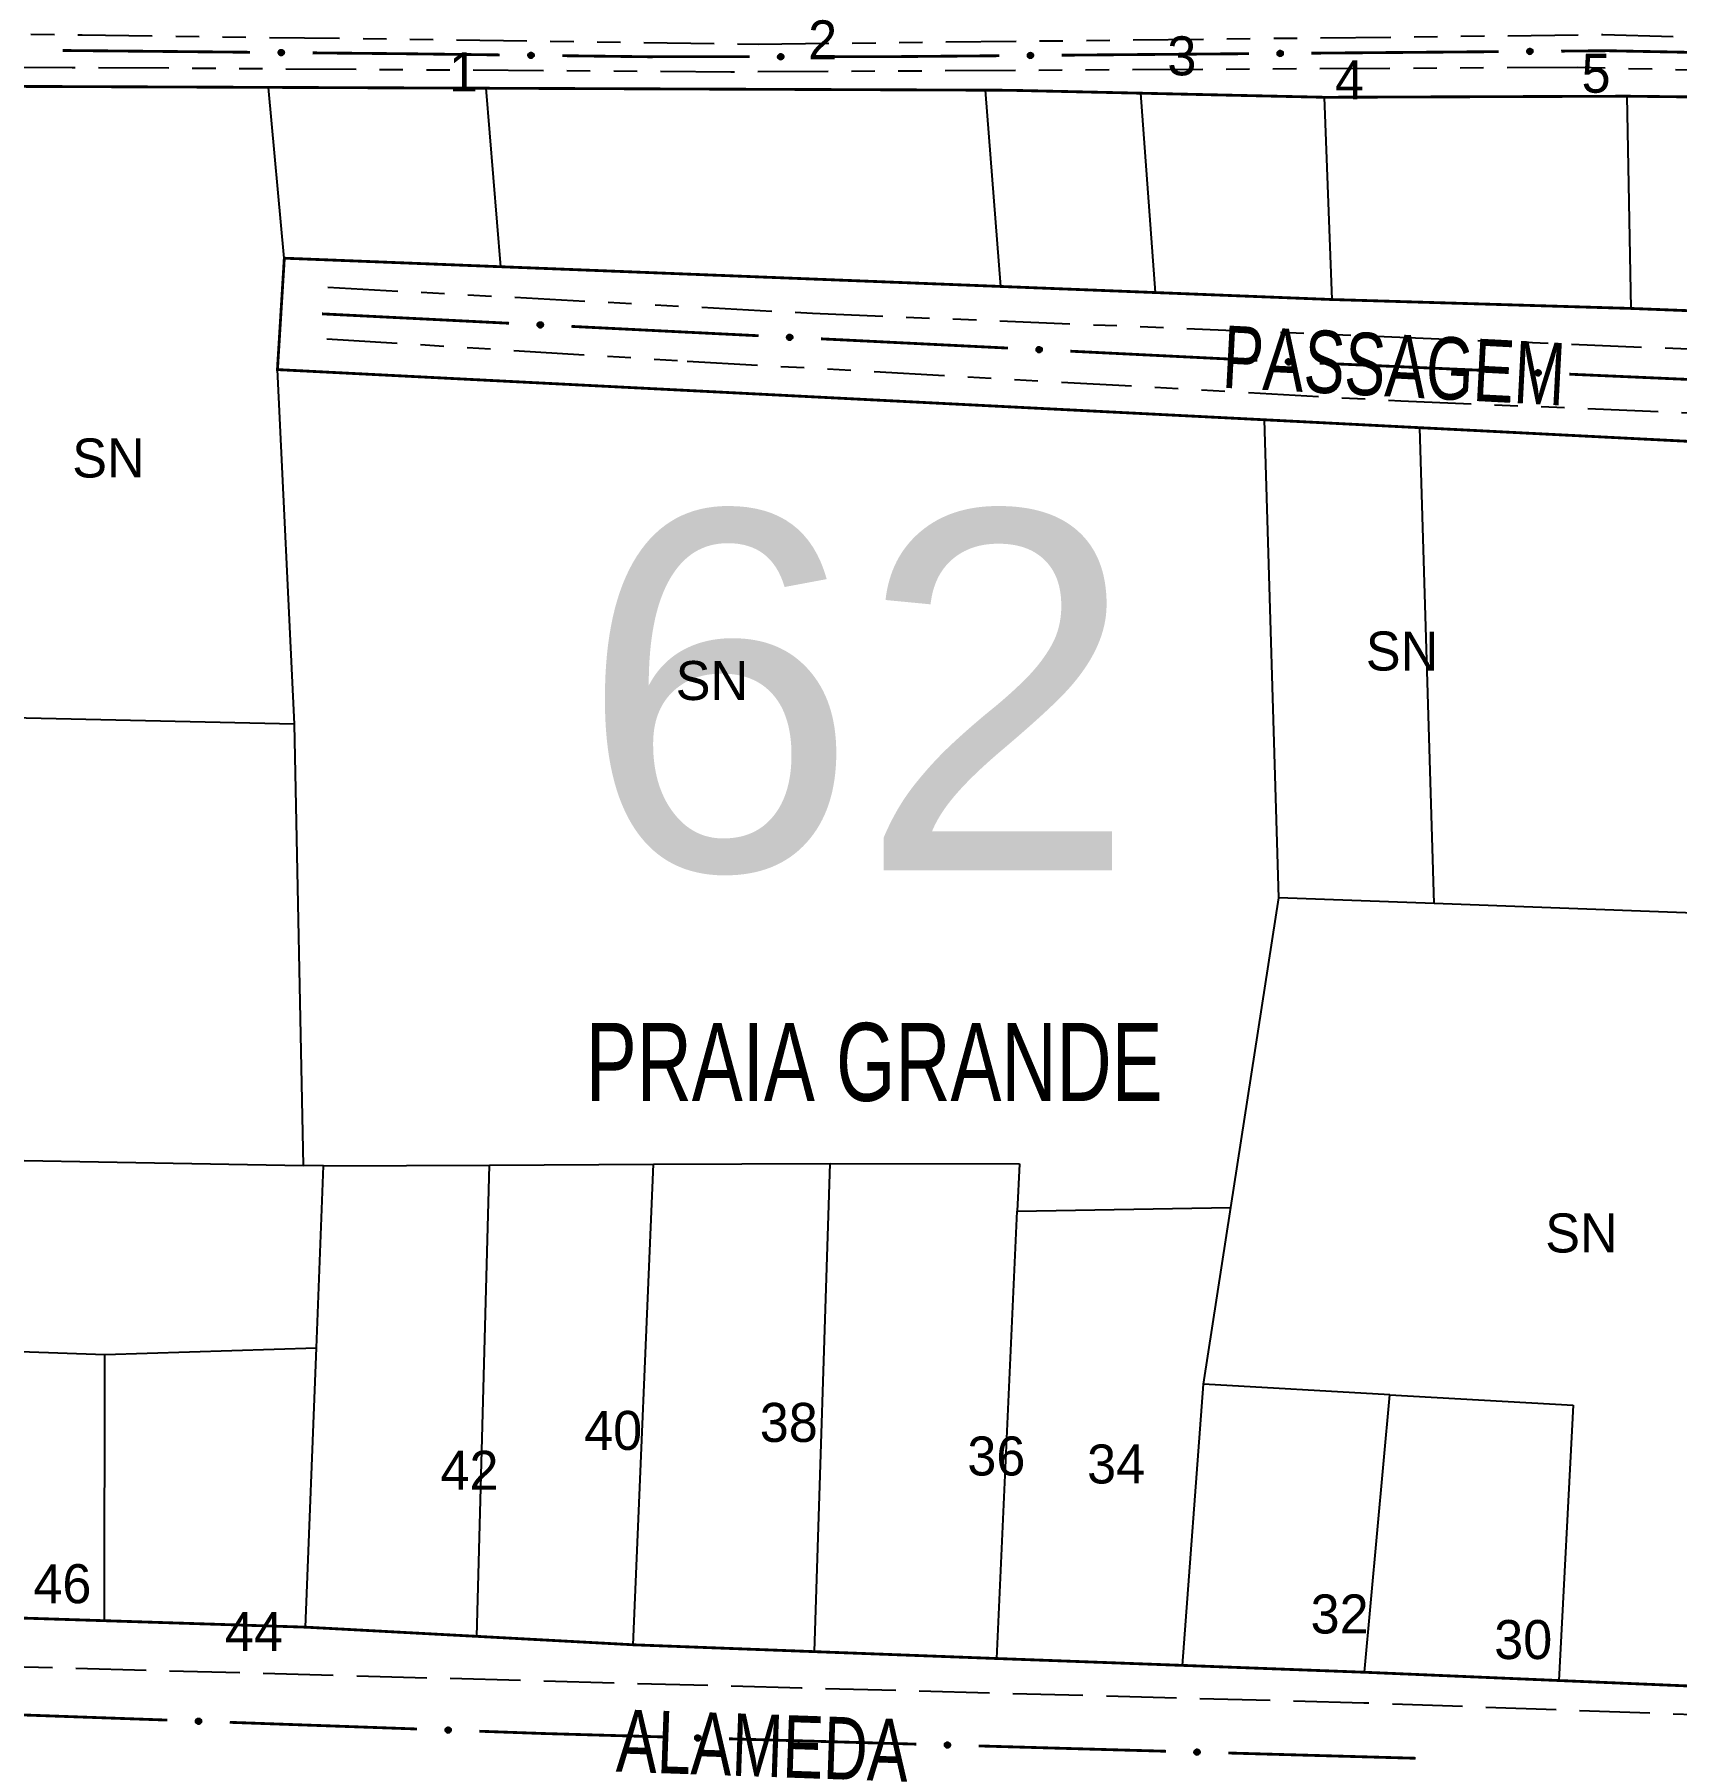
# Model space of a CAD drawing. Extents: x 203196 to 204359, y 4872588 to 4874244.
# Drawn here: x 203929 to 204034.2, y 4873447.3 to 4873557.6 of the extents above; entities that cross this region are included whole.
import ezdxf
from ezdxf.enums import TextEntityAlignment as Align

# ---------------------------------------------------------------- set-up
doc = ezdxf.new("R2010")
doc.units = 0
doc.header["$LTSCALE"] = 1.5
doc.header["$MEASUREMENT"] = 0
doc.linetypes.add('TRACO_11', pattern=[8, 3, -1, 3, -1])
doc.linetypes.add('TRACO_25', pattern=[8, 3, -1, 1, -1, 1, -1])
for name, color, linetype in [('CD_MALHA_LOTES', 7, 'CONTINUOUS'), ('LM-TXT-LSB', 7, 'CONTINUOUS'), ('RU-QUADRA', 210, 'CONTINUOUS'), ('SV-EIXO-RUA-N-PAV', 6, 'CONTINUOUS'), ('SV-EIXO-RUA-PAV', 20, 'CONTINUOUS'), ('SV-RUA-NAO-PAV', 7, 'CONTINUOUS'), ('SV-RUA-PAVIM', 7, 'CONTINUOUS'), ('SV-TXT-RUA-N-PAV', 7, 'CONTINUOUS'), ('Th_NmrPort', 1, 'CONTINUOUS')]:
    doc.layers.add(name, color=color, linetype=linetype)
doc.styles.add('ARIAL', font='ARIAL.SHX')
doc.styles.add('SWIS', font='swissko.ttf')

msp = doc.modelspace()

# ---------------------------------------------------------------- linework, layer by layer
at = {"layer": 'CD_MALHA_LOTES', "linetype": 'Continuous', "flags": 128}
for points in [[(203872.236865, 4873553.530068), (203917.09, 4873554.27), (203943.958986, 4873554.165156)], [(203944.97, 4873543.22), (203943.958986, 4873554.165156)], [(203943.958986, 4873554.165156), (203957.896254, 4873554.110772)], [(203957.896254, 4873554.110772), (203989.888268, 4873553.985938)], [(203958.837491, 4873542.672653), (203957.896254, 4873554.110772)], [(203990.867461, 4873541.408438), (203989.888268, 4873553.985938)], [(203989.888268, 4873553.985938), (203999.835074, 4873553.792313)], [(204000.787418, 4873541.0169), (203999.835074, 4873553.792313)], [(203999.835074, 4873553.792313), (204011.609946, 4873553.53)], [(204011.609946, 4873553.53), (204030.991887, 4873553.599978)], [(204012.112359, 4873540.56993), (204011.609946, 4873553.53)], [(204031.251556, 4873539.999259), (204030.991887, 4873553.599978)], [(204030.991887, 4873553.599978), (204058.977942, 4873553.279484)], [(203944.97, 4873543.22), (203944.528504, 4873536.080569)], [(203958.837491, 4873542.672653), (203944.97, 4873543.22)], [(203990.867461, 4873541.408438), (203958.837491, 4873542.672653)], [(204000.787418, 4873541.0169), (203990.867461, 4873541.408438)], [(204012.112359, 4873540.56993), (204000.787418, 4873541.0169)], [(204031.251556, 4873539.999259), (204012.112359, 4873540.56993)], [(204059.183419, 4873538.905104), (204031.251556, 4873539.999259)], [(203944.528504, 4873536.080569), (204007.760499, 4873532.864967)], [(203945.619699, 4873513.355834), (203944.528504, 4873536.080569)], [(204008.675708, 4873502.230185), (204007.760499, 4873532.864967)], [(204007.760499, 4873532.864967), (204017.715418, 4873532.358797)], [(204017.715418, 4873532.358797), (204083.38, 4873529.02)], [(204018.646682, 4873501.860142), (204017.715418, 4873532.358797)], [(203945.619699, 4873513.355834), (203923.64158, 4873513.850332)], [(203946.191332, 4873485.075851), (203945.619699, 4873513.355834)], [(204005.607438, 4873482.388301), (204008.675708, 4873502.230185)], [(204018.646682, 4873501.860142), (204008.675708, 4873502.230185)], [(204042.219012, 4873500.985326), (204018.646682, 4873501.860142)], [(203853.093769, 4873486.753611), (203946.191332, 4873485.075851)], [(203947.485864, 4873485.057245), (203946.191332, 4873485.075851)], [(203947.025432, 4873473.401272), (203947.485864, 4873485.057245)], [(203947.485864, 4873485.057245), (203958.120634, 4873485.108839)], [(203957.308792, 4873454.910065), (203958.120634, 4873485.108839)], [(203958.120634, 4873485.108839), (203968.62312, 4873485.159791)], [(203967.320885, 4873454.369967), (203968.62312, 4873485.159791)], [(203968.62312, 4873485.159791), (203979.937989, 4873485.214684)], [(203978.93854, 4873453.931216), (203979.937989, 4873485.214684)], [(203979.937989, 4873485.214684), (203992.060506, 4873485.183257)], [(203992.060506, 4873485.183257), (203991.92322, 4873482.154373)], [(203990.622655, 4873453.489902), (203991.92322, 4873482.154373)], [(203991.92322, 4873482.154373), (204005.607438, 4873482.388301)], [(204003.856546, 4873471.065632), (204005.607438, 4873482.388301)], [(203922.596983, 4873473.359581), (203933.461644, 4873472.971648)], [(203933.451136, 4873455.91322), (203933.461644, 4873472.971648)], [(203933.461644, 4873472.971648), (203947.025432, 4873473.401272)], [(203946.319484, 4873455.501292), (203947.025432, 4873473.401272)], [(204002.522366, 4873453.049911), (204003.856546, 4873471.065632)], [(204015.804951, 4873470.389562), (204003.856546, 4873471.065632)], [(204014.180617, 4873452.609616), (204015.804951, 4873470.389562)], [(204015.804951, 4873470.389562), (204027.543299, 4873469.725377)], [(204027.543299, 4873469.725377), (204026.622246, 4873452.084012)], [(203933.451136, 4873455.91322), (203922.341225, 4873456.269961)], [(203946.319484, 4873455.501292), (203933.451136, 4873455.91322)], [(203957.308792, 4873454.910065), (203946.319484, 4873455.501292)], [(203967.320885, 4873454.369967), (203957.308792, 4873454.910065)], [(203978.93854, 4873453.931216), (203967.320885, 4873454.369967)], [(203990.622655, 4873453.489902), (203978.93854, 4873453.931216)], [(204002.522366, 4873453.049911), (203990.622655, 4873453.489902)], [(204014.180617, 4873452.609616), (204002.522366, 4873453.049911)], [(204026.622246, 4873452.084012), (204014.180617, 4873452.609616)], [(204040.93325, 4873451.425622), (204026.622246, 4873452.084012)]]:
    msp.add_lwpolyline(points, dxfattribs=at)
at = {"layer": 'RU-QUADRA', "linetype": 'Continuous', "const_width": 0.18, "flags": 128}
for points in [[(204128.79, 4873552.48), (204069.033068, 4873554.117392), (204068.973973, 4873553.16501), (204058.977942, 4873553.279484), (204030.99, 4873553.6), (204011.61, 4873553.53), (203991.41, 4873553.98), (203917.09, 4873554.27), (203872.24, 4873553.53), (203820.8, 4873554.64)], [(204111.05048, 4873466.969194), (204101.987635, 4873467.59959), (204099.59515, 4873498.043961), (204097.21, 4873528.58), (204083.38, 4873529.02), (203944.53, 4873536.08), (203944.97, 4873543.22), (204012.11, 4873540.57), (204031.25, 4873540), (204092.99, 4873537.58), (204128.74, 4873536.47)], [(203823, 4873538.17), (203834.59, 4873516.23), (203851.687426, 4873486.770099), (203853.09, 4873486.75), (203860.26, 4873474.31), (203870.45, 4873456.61), (203886.08, 4873456.48), (203898.45, 4873456.14), (203910.37, 4873456.21), (203922.34, 4873456.27), (203946.32, 4873455.5), (203957.31, 4873454.91), (203967.32, 4873454.37), (203978.94, 4873453.93), (203990.62, 4873453.49), (204002.52, 4873453.05), (204014.18, 4873452.61), (204026.62, 4873452.08), (204055.59, 4873450.86), (204075.8, 4873450.08), (204100.39, 4873449.15), (204136.35, 4873447.48)]]:
    msp.add_lwpolyline(points, dxfattribs=at)
at = {"layer": 'SV-EIXO-RUA-N-PAV', "const_width": 0.18}
for points in [[(203930.77697, 4873556.5282), (203931.776933, 4873556.519566)], [(203931.776933, 4873556.519566), (203932.564387, 4873556.512779)], [(203932.564387, 4873556.512779), (203942.776436, 4873556.415051)], [(203946.776253, 4873556.376773), (203951.776024, 4873556.328926)], [(204010.773818, 4873556.356782), (204013.773722, 4873556.38088)], [(204013.773722, 4873556.38088), (204014.176685, 4873556.384104)], [(204014.176685, 4873556.384104), (204022.773416, 4873556.455012)], [(204026.77328, 4873556.488003), (204029.773178, 4873556.512747)], [(204029.773178, 4873556.512747), (204029.778562, 4873556.512779)], [(204029.778562, 4873556.512779), (204038.771436, 4873556.335752)], [(203951.776024, 4873556.328926), (203952.734238, 4873556.319767)], [(203952.734238, 4873556.319767), (203958.775512, 4873556.244561)], [(203962.775202, 4873556.19477), (203967.774815, 4873556.132532)], [(203967.774815, 4873556.132532), (203968.239609, 4873556.126754)], [(203968.239609, 4873556.126754), (203974.774779, 4873556.127513)], [(203978.774779, 4873556.127977), (203982.774779, 4873556.128442)], [(203982.774779, 4873556.128442), (203983.069435, 4873556.126754)], [(203983.069435, 4873556.126754), (203990.774494, 4873556.192474)], [(203994.774348, 4873556.226591), (203997.774239, 4873556.252179)], [(203997.774239, 4873556.252179), (203998.156612, 4873556.255429)], [(203998.156612, 4873556.255429), (204006.773948, 4873556.324651)], [(203947.387065, 4873539.652743), (203959.371942, 4873539.050487)], [(203963.366901, 4873538.849735), (203969.35934, 4873538.548607)], [(203969.35934, 4873538.548607), (203970.148292, 4873538.508963)], [(203970.148292, 4873538.508963), (203975.351964, 4873538.251196)], [(203979.347066, 4873538.053296), (203991.33237, 4873537.459596)], [(203995.327472, 4873537.261696), (204006.314001, 4873536.717471)], [(204006.314001, 4873536.717471), (204007.092395, 4873536.678915)], [(204007.092395, 4873536.678915), (204007.312832, 4873536.669185)], [(204011.308941, 4873536.492805), (204023.297269, 4873535.963664)], [(204027.293378, 4873535.787284), (204039.281707, 4873535.258143)]]:
    msp.add_lwpolyline(points, dxfattribs=at)
at = {"layer": 'SV-EIXO-RUA-N-PAV'}
for points in [[(203944.633724, 4873556.507363), (203944.668148, 4873556.542105), (203944.704838, 4873556.564925), (203944.740918, 4873556.57515), (203944.775156, 4873556.575872), (203944.810267, 4873556.572666), (203944.844953, 4873556.561624), (203944.880736, 4873556.540841), (203944.915829, 4873556.506553), (203944.936736, 4873556.467431), (203944.948653, 4873556.432596), (203944.951462, 4873556.396937), (203944.947776, 4873556.362881), (203944.935114, 4873556.32723), (203944.913698, 4873556.291174), (203944.878367, 4873556.25672), (203944.842244, 4873556.234595), (203944.807086, 4873556.225621), (203944.77122, 4873556.223024), (203944.735413, 4873556.226727), (203944.701427, 4873556.237763), (203944.665163, 4873556.259391), (203944.631619, 4873556.294713), (203944.609141, 4873556.33049), (203944.599675, 4873556.365512), (203944.597914, 4873556.400881), (203944.600701, 4873556.436135), (203944.61035, 4873556.471465), (203944.633724, 4873556.507363)], [(204008.629323, 4873556.449639), (204008.66313, 4873556.484982), (204008.699413, 4873556.508444), (204008.735307, 4873556.519303), (204008.769527, 4873556.520628), (204008.804689, 4873556.51804), (204008.839564, 4873556.50761), (204008.875707, 4873556.48746), (204008.911399, 4873556.453795), (204008.932991, 4873556.415047), (204008.945519, 4873556.380427), (204008.948955, 4873556.344823), (204008.945869, 4873556.310708), (204008.933837, 4873556.27484), (204008.913059, 4873556.238412), (204008.878339, 4873556.203342), (204008.842611, 4873556.180584), (204008.807617, 4873556.170992), (204008.771802, 4873556.167765), (204008.735936, 4873556.170837), (204008.701761, 4873556.181273), (204008.665121, 4873556.202259), (204008.630961, 4873556.236986), (204008.607856, 4873556.272361), (204008.597776, 4873556.307211), (204008.595392, 4873556.342543), (204008.597559, 4873556.377842), (204008.606584, 4873556.413335), (204008.629323, 4873556.449639)], [(204024.628765, 4873556.580399), (204024.662564, 4873556.615749), (204024.698842, 4873556.639219), (204024.734734, 4873556.650086), (204024.768954, 4873556.651418), (204024.804116, 4873556.648838), (204024.838993, 4873556.638415), (204024.875141, 4873556.618273), (204024.91084, 4873556.584616), (204024.93244, 4873556.545873), (204024.944976, 4873556.511255), (204024.94842, 4873556.475652), (204024.945341, 4873556.441536), (204024.933316, 4873556.405665), (204024.912546, 4873556.369233), (204024.877834, 4873556.334155), (204024.842111, 4873556.31139), (204024.807119, 4873556.301791), (204024.771304, 4873556.298555), (204024.735438, 4873556.30162), (204024.701261, 4873556.312048), (204024.664616, 4873556.333027), (204024.630449, 4873556.367746), (204024.607336, 4873556.403117), (204024.597248, 4873556.437965), (204024.594857, 4873556.473296), (204024.597016, 4873556.508595), (204024.606033, 4873556.544091), (204024.628765, 4873556.580399)], [(203960.633058, 4873556.331526), (203960.667582, 4873556.366169), (203960.704338, 4873556.388883), (203960.740447, 4873556.399004), (203960.774687, 4873556.399628), (203960.809789, 4873556.396321), (203960.844442, 4873556.385179), (203960.880165, 4873556.364293), (203960.91516, 4873556.329904), (203960.935954, 4873556.290722), (203960.947771, 4873556.255853), (203960.950477, 4873556.220186), (203960.946693, 4873556.186141), (203960.933929, 4873556.150527), (203960.912409, 4873556.114532), (203960.876978, 4873556.08018), (203960.840792, 4873556.058159), (203960.805608, 4873556.049286), (203960.769735, 4873556.046793), (203960.733939, 4873556.050598), (203960.699985, 4873556.061732), (203960.663783, 4873556.083464), (203960.630341, 4873556.118883), (203960.607966, 4873556.154725), (203960.598601, 4873556.189774), (203960.596941, 4873556.225147), (203960.59983, 4873556.260394), (203960.60958, 4873556.295695), (203960.633058, 4873556.331526)], [(203976.631086, 4873556.237809), (203976.665172, 4873556.272883), (203976.701639, 4873556.296057), (203976.737618, 4873556.306631), (203976.771848, 4873556.307685), (203976.806988, 4873556.304819), (203976.841779, 4873556.294113), (203976.877762, 4873556.273677), (203976.913186, 4873556.239731), (203976.93447, 4873556.200814), (203976.946724, 4873556.166095), (203976.949878, 4873556.130466), (203976.946522, 4873556.096375), (203976.934206, 4873556.060604), (203976.913141, 4873556.024341), (203976.878145, 4873555.989547), (203976.842237, 4873555.967073), (203976.807168, 4873555.957759), (203976.771329, 4873555.954815), (203976.735488, 4873555.958171), (203976.701397, 4873555.968877), (203976.664925, 4873555.990153), (203976.631041, 4873556.025149), (203976.608216, 4873556.060706), (203976.598412, 4873556.095635), (203976.596308, 4873556.130985), (203976.598754, 4873556.166265), (203976.60806, 4873556.201686), (203976.631086, 4873556.237809)], [(203992.629807, 4873556.318384), (203992.663597, 4873556.353743), (203992.699868, 4873556.377224), (203992.735756, 4873556.3881), (203992.769976, 4873556.389442), (203992.805139, 4873556.386872), (203992.840019, 4873556.376459), (203992.876172, 4873556.356327), (203992.911881, 4873556.32268), (203992.933492, 4873556.283943), (203992.946037, 4873556.249329), (203992.949491, 4873556.213727), (203992.946422, 4873556.179609), (203992.934408, 4873556.143736), (203992.913648, 4873556.107297), (203992.878946, 4873556.07221), (203992.843229, 4873556.049434), (203992.808239, 4873556.039826), (203992.772426, 4873556.03658), (203992.736558, 4873556.039634), (203992.702378, 4873556.050053), (203992.665728, 4873556.071021), (203992.631551, 4873556.105731), (203992.608428, 4873556.141095), (203992.598331, 4873556.17594), (203992.595929, 4873556.211271), (203992.598078, 4873556.246571), (203992.607086, 4873556.282069), (203992.629807, 4873556.318384)], [(203961.231447, 4873539.067264), (203961.267254, 4873539.100579), (203961.304841, 4873539.121889), (203961.341306, 4873539.13064), (203961.375546, 4873539.129971), (203961.410498, 4873539.125341), (203961.444706, 4873539.112898), (203961.479615, 4873539.090678), (203961.513286, 4873539.054993), (203961.532586, 4873539.015055), (203961.543078, 4873538.979763), (203961.544436, 4873538.94402), (203961.53937, 4873538.910142), (203961.52527, 4873538.875035), (203961.502407, 4873538.839878), (203961.465705, 4873538.806889), (203961.428712, 4873538.786249), (203961.393219, 4873538.778711), (203961.357277, 4873538.777574), (203961.321651, 4873538.782728), (203961.288141, 4873538.795136), (203961.252785, 4873538.818219), (203961.220704, 4873538.854875), (203961.199698, 4873538.891536), (203961.191663, 4873538.926914), (203961.19134, 4873538.962325), (203961.195557, 4873538.997437), (203961.206633, 4873539.032345), (203961.231447, 4873539.067264)], [(203977.211457, 4873538.2693), (203977.24724, 4873538.30264), (203977.284812, 4873538.323978), (203977.321271, 4873538.332755), (203977.355511, 4873538.33211), (203977.390466, 4873538.327505), (203977.424683, 4873538.315087), (203977.459608, 4873538.292892), (203977.493305, 4873538.257231), (203977.512633, 4873538.217306), (203977.52315, 4873538.182022), (203977.524534, 4873538.14628), (203977.519491, 4873538.112398), (203977.505417, 4873538.077281), (203977.482578, 4873538.042108), (203977.4459, 4873538.009092), (203977.408922, 4873537.988426), (203977.373435, 4873537.980863), (203977.337493, 4873537.9797), (203977.301863, 4873537.984829), (203977.268345, 4873537.997212), (203977.232972, 4873538.020271), (203977.200865, 4873538.056904), (203977.179833, 4873538.093549), (203977.171773, 4873538.128921), (203977.171424, 4873538.164332), (203977.175617, 4873538.199448), (203977.186668, 4873538.234364), (203977.211457, 4873538.2693)], [(203993.191863, 4873537.4777), (203993.227646, 4873537.511041), (203993.265218, 4873537.532378), (203993.301676, 4873537.541155), (203993.335916, 4873537.54051), (203993.370871, 4873537.535905), (203993.405089, 4873537.523487), (203993.440014, 4873537.501292), (203993.473711, 4873537.465631), (203993.493039, 4873537.425706), (203993.503556, 4873537.390422), (203993.50494, 4873537.35468), (203993.499897, 4873537.320798), (203993.485822, 4873537.285681), (203993.462984, 4873537.250508), (203993.426306, 4873537.217492), (203993.389328, 4873537.196827), (203993.35384, 4873537.189263), (203993.317899, 4873537.1881), (203993.282269, 4873537.193229), (203993.248751, 4873537.205612), (203993.213378, 4873537.228671), (203993.181271, 4873537.265304), (203993.160239, 4873537.301949), (203993.152179, 4873537.337322), (203993.15183, 4873537.372732), (203993.156023, 4873537.407848), (203993.167074, 4873537.442764), (203993.191863, 4873537.4777)], [(204009.1722, 4873536.697304), (204009.207803, 4873536.730837), (204009.245259, 4873536.752376), (204009.28167, 4873536.761349), (204009.315913, 4873536.760889), (204009.350892, 4873536.756472), (204009.385176, 4873536.744238), (204009.42022, 4873536.722232), (204009.454109, 4873536.686753), (204009.473652, 4873536.646932), (204009.484359, 4873536.611706), (204009.485935, 4873536.575972), (204009.481075, 4873536.542063), (204009.467189, 4873536.506871), (204009.444541, 4873536.471575), (204009.408041, 4873536.438363), (204009.371175, 4873536.417498), (204009.335729, 4873536.409743), (204009.299794, 4873536.408387), (204009.264137, 4873536.413324), (204009.230552, 4873536.425526), (204009.195056, 4873536.448394), (204009.162752, 4873536.484854), (204009.141523, 4873536.521385), (204009.133272, 4873536.556714), (204009.132733, 4873536.592122), (204009.136736, 4873536.62726), (204009.147599, 4873536.662235), (204009.1722, 4873536.697304)], [(204025.156637, 4873535.991783), (204025.19224, 4873536.025316), (204025.229696, 4873536.046855), (204025.266108, 4873536.055828), (204025.300351, 4873536.055368), (204025.33533, 4873536.050951), (204025.369614, 4873536.038717), (204025.404657, 4873536.016711), (204025.438546, 4873535.981232), (204025.458089, 4873535.941411), (204025.468796, 4873535.906185), (204025.470372, 4873535.870451), (204025.465512, 4873535.836542), (204025.451627, 4873535.80135), (204025.428978, 4873535.766055), (204025.392478, 4873535.732842), (204025.355612, 4873535.711977), (204025.320166, 4873535.704223), (204025.284231, 4873535.702866), (204025.248574, 4873535.707803), (204025.21499, 4873535.720006), (204025.179494, 4873535.742873), (204025.14719, 4873535.779333), (204025.12596, 4873535.815865), (204025.11771, 4873535.851193), (204025.117171, 4873535.886601), (204025.121174, 4873535.921739), (204025.132037, 4873535.956714), (204025.156637, 4873535.991783)]]:
    msp.add_lwpolyline(points, close=True, dxfattribs=at)
for points in [[(203944.600701, 4873556.436135), (203944.936736, 4873556.467431)], [(203944.603105, 4873556.419567), (203944.937737, 4873556.451844)], [(203944.610254, 4873556.453614), (203944.921703, 4873556.487477)], [(203944.61035, 4873556.471465), (203944.915829, 4873556.506553)], [(203944.62286, 4873556.487607), (203944.89474, 4873556.521849)], [(203944.633724, 4873556.507363), (203944.880736, 4873556.540841)], [(203944.653244, 4873556.525525), (203944.855445, 4873556.550882)], [(203944.668148, 4873556.542105), (203944.844953, 4873556.561624)], [(203944.689007, 4873556.555204), (203944.818749, 4873556.566243)], [(203944.704838, 4873556.564925), (203944.810267, 4873556.572666)], [(204008.606584, 4873556.413335), (204008.911399, 4873556.453795)], [(204008.618808, 4873556.429696), (204008.890044, 4873556.468718)], [(204008.629323, 4873556.449639), (204008.875707, 4873556.48746)], [(204008.64852, 4873556.468142), (204008.850244, 4873556.497054)], [(204008.66313, 4873556.484982), (204008.839564, 4873556.50761)], [(204008.683755, 4873556.498446), (204008.813282, 4873556.511767)], [(204008.699413, 4873556.508444), (204008.804689, 4873556.51804)], [(204024.594857, 4873556.473296), (204024.944976, 4873556.511255)], [(204024.597016, 4873556.508595), (204024.93244, 4873556.545873)], [(204024.597248, 4873556.437965), (204024.94842, 4873556.475652)], [(204024.598654, 4873556.45522), (204024.944961, 4873556.490826)], [(204024.599715, 4873556.492072), (204024.933719, 4873556.530306)], [(204024.605769, 4873556.4198), (204024.943867, 4873556.458068)], [(204024.606033, 4873556.544091), (204024.91084, 4873556.584616)], [(204024.606256, 4873556.52624), (204024.917052, 4873556.565647)], [(204024.618255, 4873556.560454), (204024.889481, 4873556.599534)], [(204024.628765, 4873556.580399), (204024.875141, 4873556.618273)], [(204024.647958, 4873556.598907), (204024.849675, 4873556.627862)], [(204024.662564, 4873556.615749), (204024.838993, 4873556.638415)], [(204024.683187, 4873556.629218), (204024.812711, 4873556.642567)], [(204024.698842, 4873556.639219), (204024.804116, 4873556.648838)], [(203944.597914, 4873556.400881), (203944.948653, 4873556.432596)], [(203944.599675, 4873556.365512), (203944.951462, 4873556.396937)], [(203944.601388, 4873556.38274), (203944.948274, 4873556.41217)], [(203944.607871, 4873556.347199), (203944.946596, 4873556.379436)], [(203944.609141, 4873556.33049), (203944.947776, 4873556.362881)], [(203944.62254, 4873556.311579), (203944.936706, 4873556.344052)], [(203944.631619, 4873556.294713), (203944.935114, 4873556.32723)], [(203944.652245, 4873556.278545), (203944.921357, 4873556.308719)], [(203944.665163, 4873556.259391), (203944.913698, 4873556.291174)], [(203944.688824, 4873556.250903), (203944.888271, 4873556.273557)], [(203944.701427, 4873556.237763), (203944.878367, 4873556.25672)], [(203944.722766, 4873556.232839), (203944.853885, 4873556.24523)], [(203944.735413, 4873556.226727), (203944.842244, 4873556.234595)], [(203960.596941, 4873556.225147), (203960.947771, 4873556.255853)], [(203960.598601, 4873556.189774), (203960.950477, 4873556.220186)], [(203960.59983, 4873556.260394), (203960.935954, 4873556.290722)], [(203960.600364, 4873556.206997), (203960.947333, 4873556.235429)], [(203960.602187, 4873556.243819), (203960.93691, 4873556.275132)], [(203960.606744, 4873556.171437), (203960.945561, 4873556.202699)], [(203960.607966, 4873556.154725), (203960.946693, 4873556.186141)], [(203960.609433, 4873556.277844), (203960.920979, 4873556.310811)], [(203960.60958, 4873556.295695), (203960.91516, 4873556.329904)], [(203960.621311, 4873556.135775), (203960.935568, 4873556.167344)], [(203960.622138, 4873556.311802), (203960.894115, 4873556.345261)], [(203960.630341, 4873556.118883), (203960.933929, 4873556.150527)], [(203960.633058, 4873556.331526), (203960.880165, 4873556.364293)], [(203960.650921, 4873556.102656), (203960.920118, 4873556.132056)], [(203960.65263, 4873556.349632), (203960.854904, 4873556.374407)], [(203960.663783, 4873556.083464), (203960.912409, 4873556.114532)], [(203960.667582, 4873556.366169), (203960.844442, 4873556.385179)], [(203960.68742, 4873556.074909), (203960.886931, 4873556.096988)], [(203960.688479, 4873556.379208), (203960.818251, 4873556.389874)], [(203960.699985, 4873556.061732), (203960.876978, 4873556.08018)], [(203960.704338, 4873556.388883), (203960.809789, 4873556.396321)], [(203960.72131, 4873556.056747), (203960.852464, 4873556.06876)], [(203960.733939, 4873556.050598), (203960.840792, 4873556.058159)], [(203976.596308, 4873556.130985), (203976.946724, 4873556.166095)], [(203976.598412, 4873556.095635), (203976.949878, 4873556.130466)], [(203976.598754, 4873556.166265), (203976.93447, 4873556.200814)], [(203976.599958, 4873556.112879), (203976.946543, 4873556.145667)], [(203976.601318, 4873556.149721), (203976.935622, 4873556.185237)], [(203976.606785, 4873556.077402), (203976.945182, 4873556.112919)], [(203976.60806, 4873556.201686), (203976.913186, 4873556.239731)], [(203976.608137, 4873556.183835), (203976.919244, 4873556.220713)], [(203976.608216, 4873556.060706), (203976.946522, 4873556.096375)], [(203976.620414, 4873556.217949), (203976.89195, 4873556.254823)], [(203976.621799, 4873556.041926), (203976.935635, 4873556.07744)], [(203976.631041, 4873556.025149), (203976.934206, 4873556.060604)], [(203976.631086, 4873556.237809), (203976.877762, 4873556.273677)], [(203976.650429, 4873556.256159), (203976.852375, 4873556.283473)], [(203976.651822, 4873556.009181), (203976.920629, 4873556.041961)], [(203976.664925, 4873555.990153), (203976.913141, 4873556.024341)], [(203976.665172, 4873556.272883), (203976.841779, 4873556.294113)], [(203976.685903, 4873556.286183), (203976.815531, 4873556.298479)], [(203976.688667, 4873555.981895), (203976.887885, 4873556.006479)], [(203976.701397, 4873555.968877), (203976.878145, 4873555.989547)], [(203976.701639, 4873556.296057), (203976.806988, 4873556.304819)], [(203976.722783, 4873555.96416), (203976.853775, 4873555.97782)], [(203976.735488, 4873555.958171), (203976.842237, 4873555.967073)], [(203992.595929, 4873556.211271), (203992.946037, 4873556.249329)], [(203992.598078, 4873556.246571), (203992.933492, 4873556.283943)], [(203992.598331, 4873556.17594), (203992.949491, 4873556.213727)], [(203992.599732, 4873556.193196), (203992.946028, 4873556.2289)], [(203992.600782, 4873556.230049), (203992.934775, 4873556.268376)], [(203992.606857, 4873556.157778), (203992.944943, 4873556.196141)], [(203992.607086, 4873556.282069), (203992.911881, 4873556.32268)], [(203992.607313, 4873556.264219), (203992.918099, 4873556.303713)], [(203992.608428, 4873556.141095), (203992.946422, 4873556.179609)], [(203992.619303, 4873556.298435), (203992.890518, 4873556.337592)], [(203992.622168, 4873556.12243), (203992.935694, 4873556.160583)], [(203992.629807, 4873556.318384), (203992.876172, 4873556.356327)], [(203992.631551, 4873556.105731), (203992.934408, 4873556.143736)], [(203992.648995, 4873556.336897), (203992.850704, 4873556.365909)], [(203992.652466, 4873556.089939), (203992.920988, 4873556.124979)], [(203992.663597, 4873556.353743), (203992.840019, 4873556.376459)], [(203992.665728, 4873556.071021), (203992.913648, 4873556.107297)], [(203992.684215, 4873556.367218), (203992.813735, 4873556.380603)], [(203992.68954, 4873556.062963), (203992.888543, 4873556.089223)], [(203992.699868, 4873556.377224), (203992.805139, 4873556.386872)], [(203992.702378, 4873556.050053), (203992.878946, 4873556.07221)], [(203992.723803, 4873556.045516), (203992.854676, 4873556.060278)], [(203992.736558, 4873556.039634), (203992.843229, 4873556.049434)], [(204008.595392, 4873556.342543), (204008.945519, 4873556.380427)], [(204008.597559, 4873556.377842), (204008.932991, 4873556.415047)], [(204008.597776, 4873556.307211), (204008.948955, 4873556.344823)], [(204008.599185, 4873556.324467), (204008.9455, 4873556.359998)], [(204008.600254, 4873556.361319), (204008.934266, 4873556.39948)], [(204008.606293, 4873556.289045), (204008.944398, 4873556.32724)], [(204008.606802, 4873556.395485), (204008.917607, 4873556.434825)], [(204008.607856, 4873556.272361), (204008.945869, 4873556.310708)], [(204008.621587, 4873556.253689), (204008.935132, 4873556.291687)], [(204008.630961, 4873556.236986), (204008.933837, 4873556.27484)], [(204008.651868, 4873556.221183), (204008.920408, 4873556.25609)], [(204008.665121, 4873556.202259), (204008.913059, 4873556.238412)], [(204008.688929, 4873556.194189), (204008.887945, 4873556.22035)], [(204008.701761, 4873556.181273), (204008.878339, 4873556.203342)], [(204008.723183, 4873556.176725), (204008.854063, 4873556.191422)], [(204008.735936, 4873556.170837), (204008.842611, 4873556.180584)], [(204024.607336, 4873556.403117), (204024.945341, 4873556.441536)], [(204024.621071, 4873556.384447), (204024.934608, 4873556.422512)], [(204024.630449, 4873556.367746), (204024.933316, 4873556.405665)], [(204024.65136, 4873556.351948), (204024.919891, 4873556.386912)], [(204024.664616, 4873556.333027), (204024.912546, 4873556.369233)], [(204024.688425, 4873556.324962), (204024.887436, 4873556.351166)], [(204024.701261, 4873556.312048), (204024.877834, 4873556.334155)], [(204024.722684, 4873556.307505), (204024.853561, 4873556.32223)], [(204024.735438, 4873556.30162), (204024.842111, 4873556.31139)], [(203961.19134, 4873538.962325), (203961.543078, 4873538.979763)], [(203961.191663, 4873538.926914), (203961.544436, 4873538.94402)], [(203961.194074, 4873538.944058), (203961.54187, 4873538.95937)], [(203961.195557, 4873538.997437), (203961.532586, 4873539.015055)], [(203961.197286, 4873538.980785), (203961.532954, 4873538.99944)], [(203961.199108, 4873538.908282), (203961.538864, 4873538.926732)], [(203961.199698, 4873538.891536), (203961.53937, 4873538.910142)], [(203961.205812, 4873539.014513), (203961.51838, 4873539.035694)], [(203961.206633, 4873539.032345), (203961.513286, 4873539.054993)], [(203961.212318, 4873538.872096), (203961.527543, 4873538.891778)], [(203961.21979, 4873539.047966), (203961.492836, 4873539.071134)], [(203961.220704, 4873538.854875), (203961.52527, 4873538.875035)], [(203961.231447, 4873539.067264), (203961.479615, 4873539.090678)], [(203961.240656, 4873538.837882), (203961.510772, 4873538.857099)], [(203961.251689, 4873539.084618), (203961.454753, 4873539.101739)], [(203961.252785, 4873538.818219), (203961.502407, 4873538.839878)], [(203961.267254, 4873539.100579), (203961.444706, 4873539.112898)], [(203961.276082, 4873538.808777), (203961.476284, 4873538.823309)], [(203961.288141, 4873538.795136), (203961.465705, 4873538.806889)], [(203961.288628, 4873539.112819), (203961.418711, 4873539.118579)], [(203961.304841, 4873539.121889), (203961.410498, 4873539.125341)], [(203961.309262, 4873538.789349), (203961.440776, 4873538.796403)], [(203961.321651, 4873538.782728), (203961.428712, 4873538.786249)], [(203977.171424, 4873538.164332), (203977.52315, 4873538.182022)], [(203977.171773, 4873538.128921), (203977.524534, 4873538.14628)], [(203977.174172, 4873538.146067), (203977.521957, 4873538.161628)], [(203977.175617, 4873538.199448), (203977.512633, 4873538.217306)], [(203977.177358, 4873538.182797), (203977.513012, 4873538.201691)], [(203977.179231, 4873538.110296), (203977.518973, 4873538.128987)], [(203977.179833, 4873538.093549), (203977.519491, 4873538.112398)], [(203977.18586, 4873538.21653), (203977.498413, 4873538.237935)], [(203977.186668, 4873538.234364), (203977.493305, 4873538.257231)], [(203977.192467, 4873538.074119), (203977.507678, 4873538.094026)], [(203977.199813, 4873538.249994), (203977.472843, 4873538.273357)], [(203977.200865, 4873538.056904), (203977.505417, 4873538.077281)], [(203977.211457, 4873538.2693), (203977.459608, 4873538.292892)], [(203977.22083, 4873538.039925), (203977.490932, 4873538.059334)], [(203977.231686, 4873538.286669), (203977.434738, 4873538.303934)], [(203977.232972, 4873538.020271), (203977.482578, 4873538.042108)], [(203977.24724, 4873538.30264), (203977.424683, 4873538.315087)], [(203977.256276, 4873538.010845), (203977.456468, 4873538.02552)], [(203977.268345, 4873537.997212), (203977.4459, 4873538.009092)], [(203977.268605, 4873538.314896), (203977.398684, 4873538.320748)], [(203977.284812, 4873538.323978), (203977.390466, 4873538.327505)], [(203977.28947, 4873537.991441), (203977.420979, 4873537.998588)], [(203977.301863, 4873537.984829), (203977.408922, 4873537.988426)], [(203993.15183, 4873537.372732), (203993.503556, 4873537.390422)], [(203993.152179, 4873537.337322), (203993.50494, 4873537.35468)], [(203993.154578, 4873537.354467), (203993.502362, 4873537.370028)], [(203993.156023, 4873537.407848), (203993.493039, 4873537.425706)], [(203993.157763, 4873537.391197), (203993.493417, 4873537.410091)], [(203993.159637, 4873537.318696), (203993.499379, 4873537.337387)], [(203993.160239, 4873537.301949), (203993.499897, 4873537.320798)], [(203993.166265, 4873537.424931), (203993.478818, 4873537.446335)], [(203993.167074, 4873537.442764), (203993.473711, 4873537.465631)], [(203993.172873, 4873537.282519), (203993.488084, 4873537.302426)], [(203993.180219, 4873537.458394), (203993.453249, 4873537.481757)], [(203993.181271, 4873537.265304), (203993.485822, 4873537.285681)], [(203993.191863, 4873537.4777), (203993.440014, 4873537.501292)], [(203993.201235, 4873537.248325), (203993.471337, 4873537.267734)], [(203993.212092, 4873537.495069), (203993.415144, 4873537.512334)], [(203993.213378, 4873537.228671), (203993.462984, 4873537.250508)], [(203993.227646, 4873537.511041), (203993.405089, 4873537.523487)], [(203993.236682, 4873537.219245), (203993.436874, 4873537.23392)], [(203993.248751, 4873537.205612), (203993.426306, 4873537.217492)], [(203993.249011, 4873537.523296), (203993.37909, 4873537.529149)], [(203993.265218, 4873537.532378), (203993.370871, 4873537.535905)], [(203993.269876, 4873537.199841), (203993.401385, 4873537.206988)], [(203993.282269, 4873537.193229), (203993.389328, 4873537.196827)], [(204009.132733, 4873536.592122), (204009.484359, 4873536.611706)], [(204009.136736, 4873536.62726), (204009.473652, 4873536.646932)], [(204009.138567, 4873536.610618), (204009.474114, 4873536.63132)], [(204009.146887, 4873536.644397), (204009.45932, 4873536.667485)], [(204009.147599, 4873536.662235), (204009.454109, 4873536.686753)], [(204009.16066, 4873536.677936), (204009.43356, 4873536.702768)], [(204009.1722, 4873536.697304), (204009.42022, 4873536.722232)], [(204009.192335, 4873536.714781), (204009.395291, 4873536.73314)], [(204009.207803, 4873536.730837), (204009.385176, 4873536.744238)], [(204009.229102, 4873536.743207), (204009.359147, 4873536.74976)], [(204009.245259, 4873536.752376), (204009.350892, 4873536.756472)], [(204009.133272, 4873536.556714), (204009.485935, 4873536.575972)], [(204009.135579, 4873536.573872), (204009.483275, 4873536.591306)], [(204009.140831, 4873536.538128), (204009.480468, 4873536.558649)], [(204009.141523, 4873536.521385), (204009.481075, 4873536.542063)], [(204009.154261, 4873536.502023), (204009.469361, 4873536.523628)], [(204009.162752, 4873536.484854), (204009.467189, 4873536.506871)], [(204009.182808, 4873536.467983), (204009.452801, 4873536.488846)], [(204009.195056, 4873536.448394), (204009.444541, 4873536.471575)], [(204009.218411, 4873536.439094), (204009.41852, 4873536.454847)], [(204009.230552, 4873536.425526), (204009.408041, 4873536.438363)], [(204009.251708, 4873536.419869), (204009.383177, 4873536.427724)], [(204009.264137, 4873536.413324), (204009.371175, 4873536.417498)], [(204025.117171, 4873535.886601), (204025.468796, 4873535.906185)], [(204025.11771, 4873535.851193), (204025.470372, 4873535.870451)], [(204025.120017, 4873535.868351), (204025.467712, 4873535.885785)], [(204025.121174, 4873535.921739), (204025.458089, 4873535.941411)], [(204025.123004, 4873535.905097), (204025.458552, 4873535.925799)], [(204025.125268, 4873535.832607), (204025.464905, 4873535.853129)], [(204025.12596, 4873535.815865), (204025.465512, 4873535.836542)], [(204025.131325, 4873535.938876), (204025.443758, 4873535.961964)], [(204025.132037, 4873535.956714), (204025.438546, 4873535.981232)], [(204025.138699, 4873535.796502), (204025.453798, 4873535.818107)], [(204025.145097, 4873535.972415), (204025.417998, 4873535.997247)], [(204025.14719, 4873535.779333), (204025.451627, 4873535.80135)], [(204025.156637, 4873535.991783), (204025.404657, 4873536.016711)], [(204025.167245, 4873535.762462), (204025.437239, 4873535.783325)], [(204025.176773, 4873536.00926), (204025.379729, 4873536.027619)], [(204025.179494, 4873535.742873), (204025.428978, 4873535.766055)], [(204025.19224, 4873536.025316), (204025.369614, 4873536.038717)], [(204025.202848, 4873535.733574), (204025.402958, 4873535.749326)], [(204025.213539, 4873536.037686), (204025.343584, 4873536.044239)], [(204025.21499, 4873535.720006), (204025.392478, 4873535.732842)], [(204025.229696, 4873536.046855), (204025.33533, 4873536.050951)], [(204025.236146, 4873535.714348), (204025.367614, 4873535.722204)], [(204025.248574, 4873535.707803), (204025.355612, 4873535.711977)]]:
    msp.add_lwpolyline(points, dxfattribs=at)
at = {"layer": 'SV-EIXO-RUA-PAV', "const_width": 0.18}
for points in [[(203926.518013, 4873449.934919), (203937.480646, 4873449.543932)], [(203941.478104, 4873449.401362), (203953.470479, 4873448.973649)], [(203957.467938, 4873448.831078), (203961.465396, 4873448.688507)], [(203961.465396, 4873448.688507), (203961.582108, 4873448.684347)], [(203961.582108, 4873448.684347), (203969.462115, 4873448.459496)], [(203973.460487, 4873448.345404), (203985.455605, 4873448.00313)], [(203989.453977, 4873447.889039), (203998.450316, 4873447.632333)], [(203998.450316, 4873447.632333), (203998.666357, 4873447.626172)], [(203998.666357, 4873447.626172), (204001.44913, 4873447.547984)], [(204005.447552, 4873447.435639), (204017.442818, 4873447.098607)]]:
    msp.add_lwpolyline(points, dxfattribs=at)
at = {"layer": 'SV-EIXO-RUA-PAV'}
for points in [[(203939.339709, 4873449.587779), (203939.375028, 4873449.621611), (203939.4123, 4873449.643467), (203939.448634, 4873449.652748), (203939.48288, 4873449.652577), (203939.517895, 4873449.648456), (203939.552281, 4873449.636513), (203939.58751, 4873449.614804), (203939.621697, 4873449.579613), (203939.641577, 4873449.539959), (203939.652581, 4873449.504824), (203939.654459, 4873449.469105), (203939.649886, 4873449.435156), (203939.636299, 4873449.399848), (203939.61395, 4873449.364362), (203939.577733, 4873449.330842), (203939.541044, 4873449.309666), (203939.505665, 4873449.301612), (203939.469743, 4873449.299951), (203939.434045, 4873449.304586), (203939.400359, 4873449.316505), (203939.364671, 4873449.339071), (203939.33206, 4873449.375256), (203939.310521, 4873449.411607), (203939.301973, 4873449.446864), (203939.301134, 4873449.482267), (203939.30484, 4873449.517437), (203939.315406, 4873449.552503), (203939.339709, 4873449.587779)], [(203955.329543, 4873449.017495), (203955.364861, 4873449.051328), (203955.402134, 4873449.073183), (203955.438468, 4873449.082464), (203955.472713, 4873449.082293), (203955.507729, 4873449.078173), (203955.542115, 4873449.06623), (203955.577343, 4873449.04452), (203955.611531, 4873449.009329), (203955.63141, 4873448.969676), (203955.642415, 4873448.934541), (203955.644293, 4873448.898821), (203955.63972, 4873448.864873), (203955.626133, 4873448.829565), (203955.603784, 4873448.794079), (203955.567566, 4873448.760558), (203955.530878, 4873448.739382), (203955.495498, 4873448.731328), (203955.459576, 4873448.729668), (203955.423879, 4873448.734303), (203955.390192, 4873448.746221), (203955.354504, 4873448.768788), (203955.321893, 4873448.804973), (203955.300355, 4873448.841324), (203955.291806, 4873448.876581), (203955.290968, 4873448.911983), (203955.294673, 4873448.947153), (203955.30524, 4873448.982219), (203955.329543, 4873449.017495)], [(203971.320819, 4873448.516584), (203971.355895, 4873448.550667), (203971.393011, 4873448.572788), (203971.429278, 4873448.582327), (203971.463524, 4873448.5824), (203971.498568, 4873448.578529), (203971.533038, 4873448.566831), (203971.56842, 4873448.545373), (203971.602858, 4873448.510427), (203971.623019, 4873448.470916), (203971.634274, 4873448.43586), (203971.636406, 4873448.400155), (203971.632075, 4873448.366175), (203971.61874, 4873448.330771), (203971.596644, 4873448.295127), (203971.560666, 4873448.261349), (203971.52413, 4873448.239912), (203971.488809, 4873448.231606), (203971.452899, 4873448.22969), (203971.41717, 4873448.234071), (203971.383399, 4873448.245749), (203971.347551, 4873448.26806), (203971.314683, 4873448.304012), (203971.292887, 4873448.340209), (203971.284087, 4873448.375404), (203971.282996, 4873448.4108), (203971.286451, 4873448.445995), (203971.296768, 4873448.481136), (203971.320819, 4873448.516584)], [(203987.314309, 4873448.060218), (203987.349385, 4873448.094302), (203987.386501, 4873448.116422), (203987.422768, 4873448.125961), (203987.457014, 4873448.126035), (203987.492058, 4873448.122164), (203987.526528, 4873448.110466), (203987.561911, 4873448.089008), (203987.596348, 4873448.054061), (203987.616509, 4873448.01455), (203987.627764, 4873447.979495), (203987.629896, 4873447.943789), (203987.625565, 4873447.909809), (203987.61223, 4873447.874405), (203987.590134, 4873447.838761), (203987.554156, 4873447.804983), (203987.51762, 4873447.783547), (203987.482299, 4873447.775241), (203987.44639, 4873447.773324), (203987.41066, 4873447.777705), (203987.376889, 4873447.789383), (203987.341041, 4873447.811695), (203987.308173, 4873447.847647), (203987.286377, 4873447.883843), (203987.277577, 4873447.919039), (203987.276486, 4873447.954434), (203987.279941, 4873447.98963), (203987.290258, 4873448.02477), (203987.314309, 4873448.060218)], [(204003.307809, 4873447.605884), (204003.34287, 4873447.639983), (204003.379976, 4873447.662119), (204003.416239, 4873447.671675), (204003.450485, 4873447.671763), (204003.485531, 4873447.667907), (204003.520006, 4873447.656224), (204003.555398, 4873447.634782), (204003.58985, 4873447.59985), (204003.610029, 4873447.560348), (204003.621299, 4873447.525298), (204003.623447, 4873447.489593), (204003.619131, 4873447.455611), (204003.605811, 4873447.420201), (204003.583731, 4873447.384547), (204003.547768, 4873447.350754), (204003.511241, 4873447.329301), (204003.475923, 4873447.32098), (204003.440015, 4873447.319048), (204003.404283, 4873447.323413), (204003.370507, 4873447.335076), (204003.334649, 4873447.357372), (204003.301766, 4873447.39331), (204003.279954, 4873447.429497), (204003.271138, 4873447.464688), (204003.270032, 4873447.500083), (204003.273472, 4873447.535281), (204003.283773, 4873447.570425), (204003.307809, 4873447.605884)]]:
    msp.add_lwpolyline(points, close=True, dxfattribs=at)
for points in [[(203939.301134, 4873449.482267), (203939.652581, 4873449.504824)], [(203939.301973, 4873449.446864), (203939.654459, 4873449.469105)], [(203939.304134, 4873449.464042), (203939.65167, 4873449.484416)], [(203939.30484, 4873449.517437), (203939.641577, 4873449.539959)], [(203939.306811, 4873449.500812), (203939.642171, 4873449.524351)], [(203939.314845, 4873449.53466), (203939.627072, 4873449.56039)], [(203939.315406, 4873449.552503), (203939.621697, 4873449.579613)], [(203939.328334, 4873449.568313), (203939.601015, 4873449.595454)], [(203939.339709, 4873449.587779), (203939.58751, 4873449.614804)], [(203939.359696, 4873449.605426), (203939.56249, 4873449.625501)], [(203939.375028, 4873449.621611), (203939.552281, 4873449.636513)], [(203939.396221, 4873449.634162), (203939.526206, 4873449.641814)], [(203939.4123, 4873449.643467), (203939.517895, 4873449.648456)], [(203939.309688, 4873449.428343), (203939.649139, 4873449.451737)], [(203939.310521, 4873449.411607), (203939.649886, 4873449.435156)], [(203939.323424, 4873449.392353), (203939.638329, 4873449.416622)], [(203939.33206, 4873449.375256), (203939.636299, 4873449.399848)], [(203939.352257, 4873449.358556), (203939.622064, 4873449.381702)], [(203939.364671, 4873449.339071), (203939.61395, 4873449.364362)], [(203939.388103, 4873449.329969), (203939.588072, 4873449.347414)], [(203939.400359, 4873449.316505), (203939.577733, 4873449.330842)], [(203939.421562, 4873449.311026), (203939.552959, 4873449.319993)], [(203939.434045, 4873449.304586), (203939.541044, 4873449.309666)], [(203955.290968, 4873448.911983), (203955.642415, 4873448.934541)], [(203955.291806, 4873448.876581), (203955.644293, 4873448.898821)], [(203955.293968, 4873448.893758), (203955.641504, 4873448.914132)], [(203955.294673, 4873448.947153), (203955.63141, 4873448.969676)], [(203955.296645, 4873448.930528), (203955.632005, 4873448.954068)], [(203955.299522, 4873448.85806), (203955.638973, 4873448.881453)], [(203955.300355, 4873448.841324), (203955.63972, 4873448.864873)], [(203955.304679, 4873448.964376), (203955.616905, 4873448.990106)], [(203955.30524, 4873448.982219), (203955.611531, 4873449.009329)], [(203955.313257, 4873448.82207), (203955.628162, 4873448.846339)], [(203955.318168, 4873448.99803), (203955.590848, 4873449.02517)], [(203955.321893, 4873448.804973), (203955.626133, 4873448.829565)], [(203955.329543, 4873449.017495), (203955.577343, 4873449.04452)], [(203955.34209, 4873448.788272), (203955.611898, 4873448.811419)], [(203955.34953, 4873449.035142), (203955.552323, 4873449.055218)], [(203955.354504, 4873448.768788), (203955.603784, 4873448.794079)], [(203955.364861, 4873449.051328), (203955.542115, 4873449.06623)], [(203955.377936, 4873448.759686), (203955.577906, 4873448.777131)], [(203955.386055, 4873449.063878), (203955.51604, 4873449.071531)], [(203955.390192, 4873448.746221), (203955.567566, 4873448.760558)], [(203955.402134, 4873449.073183), (203955.507729, 4873449.078173)], [(203955.411396, 4873448.740743), (203955.542793, 4873448.74971)], [(203955.423879, 4873448.734303), (203955.530878, 4873448.739382)], [(203971.282996, 4873448.4108), (203971.634274, 4873448.43586)], [(203971.284087, 4873448.375404), (203971.636406, 4873448.400155)], [(203971.286126, 4873448.392596), (203971.633508, 4873448.415446)], [(203971.286451, 4873448.445995), (203971.623019, 4873448.470916)], [(203971.288541, 4873448.429385), (203971.623725, 4873448.455312)], [(203971.291934, 4873448.356939), (203971.63121, 4873448.38275)], [(203971.292887, 4873448.340209), (203971.632075, 4873448.366175)], [(203971.296334, 4873448.463289), (203971.608369, 4873448.491243)], [(203971.296768, 4873448.481136), (203971.602858, 4873448.510427)], [(203971.309582, 4873448.497038), (203971.582063, 4873448.52612)], [(203971.320819, 4873448.516584), (203971.56842, 4873448.545373)], [(203971.340679, 4873448.534373), (203971.543325, 4873448.555892)], [(203971.355895, 4873448.550667), (203971.533038, 4873448.566831)], [(203971.376999, 4873448.563368), (203971.506926, 4873448.571947)], [(203971.393011, 4873448.572788), (203971.498568, 4873448.578529)], [(203971.305926, 4873448.321047), (203971.62065, 4873448.347559)], [(203971.314683, 4873448.304012), (203971.61874, 4873448.330771)], [(203971.334999, 4873448.287456), (203971.604634, 4873448.312524)], [(203971.347551, 4873448.26806), (203971.596644, 4873448.295127)], [(203971.371047, 4873448.259126), (203971.570887, 4873448.277995)], [(203971.383399, 4873448.245749), (203971.560666, 4873448.261349)], [(203971.404641, 4873448.240421), (203971.535971, 4873448.250325)], [(203971.41717, 4873448.234071), (203971.52413, 4873448.239912)], [(203987.276486, 4873447.954434), (203987.627764, 4873447.979495)], [(203987.277577, 4873447.919039), (203987.629896, 4873447.943789)], [(203987.279616, 4873447.936231), (203987.626998, 4873447.95908)], [(203987.279941, 4873447.98963), (203987.616509, 4873448.01455)], [(203987.282031, 4873447.973019), (203987.617215, 4873447.998947)], [(203987.285424, 4873447.900573), (203987.6247, 4873447.926384)], [(203987.286377, 4873447.883843), (203987.625565, 4873447.909809)], [(203987.289824, 4873448.006924), (203987.601859, 4873448.034877)], [(203987.290258, 4873448.02477), (203987.596348, 4873448.054061)], [(203987.299416, 4873447.864682), (203987.61414, 4873447.891193)], [(203987.303073, 4873448.040672), (203987.575553, 4873448.069755)], [(203987.308173, 4873447.847647), (203987.61223, 4873447.874405)], [(203987.314309, 4873448.060218), (203987.561911, 4873448.089008)], [(203987.328489, 4873447.83109), (203987.598125, 4873447.856158)], [(203987.33417, 4873448.078007), (203987.536815, 4873448.099526)], [(203987.341041, 4873447.811695), (203987.590134, 4873447.838761)], [(203987.349385, 4873448.094302), (203987.526528, 4873448.110466)], [(203987.364538, 4873447.80276), (203987.564378, 4873447.821629)], [(203987.370489, 4873448.107003), (203987.500416, 4873448.115581)], [(203987.376889, 4873447.789383), (203987.554156, 4873447.804983)], [(203987.386501, 4873448.116422), (203987.492058, 4873448.122164)], [(203987.398131, 4873447.784056), (203987.529461, 4873447.793959)], [(203987.41066, 4873447.777705), (203987.51762, 4873447.783547)], [(204003.270032, 4873447.500083), (204003.621299, 4873447.525298)], [(204003.271138, 4873447.464688), (204003.623447, 4873447.489593)], [(204003.27317, 4873447.481882), (204003.620542, 4873447.504883)], [(204003.273472, 4873447.535281), (204003.610029, 4873447.560348)], [(204003.275569, 4873447.518671), (204003.610741, 4873447.544745)], [(204003.278994, 4873447.446226), (204003.618258, 4873447.472186)], [(204003.279954, 4873447.429497), (204003.619131, 4873447.455611)], [(204003.283347, 4873447.552579), (204003.59537, 4873447.580668)], [(204003.283773, 4873447.570425), (204003.58985, 4873447.59985)], [(204003.293001, 4873447.410341), (204003.607714, 4873447.43699)], [(204003.296581, 4873447.586333), (204003.569048, 4873447.615535)], [(204003.301766, 4873447.39331), (204003.605811, 4873447.420201)], [(204003.307809, 4873447.605884), (204003.555398, 4873447.634782)], [(204003.322089, 4873447.376762), (204003.591713, 4873447.401948)], [(204003.327661, 4873447.623682), (204003.530298, 4873447.64529)], [(204003.334649, 4873447.357372), (204003.583731, 4873447.384547)], [(204003.34287, 4873447.639983), (204003.520006, 4873447.656224)], [(204003.35815, 4873447.348448), (204003.557981, 4873447.367404)], [(204003.363968, 4873447.652693), (204003.493892, 4873447.661328)], [(204003.370507, 4873447.335076), (204003.547768, 4873447.350754)], [(204003.379976, 4873447.662119), (204003.485531, 4873447.667907)], [(204003.391751, 4873447.329758), (204003.523077, 4873447.339719)], [(204003.404283, 4873447.323413), (204003.511241, 4873447.329301)]]:
    msp.add_lwpolyline(points, dxfattribs=at)
at = {"layer": 'SV-RUA-NAO-PAV', "linetype": 'TRACO_25'}
for points in [[(203806.142294, 4873560.050353, 11.356135), (203863.842461, 4873558.501166, 11.590999), (203898.738966, 4873558.007593, 11.692773), (203932.013312, 4873557.537336, 11.755403), (203975.35646, 4873556.938356, 11.872834), (204029.442944, 4873557.544692, 11.990266), (204100.982138, 4873555.708612, 11.90415), (204138.60134, 4873556.135716, 11.590999), (204195.212873, 4873555.58598, 10.917724), (204274.117379, 4873554.59585, 10.5576)], [(204273.469831, 4873552.357602, 10.5576), (204243.825088, 4873552.895666, 10.659374), (204201.789929, 4873553.299881, 10.659374), (204181.429843, 4873553.648508, 10.855093), (204139.638386, 4873553.769276, 11.340478), (204101.576053, 4873553.652481, 11.590999), (204027.806242, 4873555.440637, 11.982437), (203973.572406, 4873555.148358, 12.115526), (203931.375591, 4873555.426922, 12.09204), (203899.422116, 4873555.486271, 11.6458), (203863.596139, 4873555.817238, 11.747574), (203806.627006, 4873557.067975, 11.356135)], [(203947.750251, 4873541.354305, 12.185986), (203978.817525, 4873539.692012, 12.185986), (204015.442052, 4873538.197796, 12.185986), (204059.503381, 4873536.404728, 12.170328), (204091.639646, 4873535.158985, 11.998095), (204140.316676, 4873533.643507, 11.849348), (204194.274134, 4873530.828374, 11.19173), (204245.094642, 4873528.858171, 10.964696), (204261.589632, 4873527.069394, 10.628058)], [(203947.702857, 4873538.05164, 12.185986), (203970.788913, 4873536.624038, 12.185986), (204016.501798, 4873534.071378, 12.09204), (204099.359634, 4873530.707385, 11.724088), (204101.648922, 4873496.350771, 11.802376), (204104.059994, 4873467.456902, 11.802376)]]:
    msp.add_polyline3d(points, dxfattribs=at)
at = {"layer": 'SV-RUA-PAVIM', "linetype": 'TRACO_11'}
msp.add_polyline3d([(204221.917198, 4873444.272106, 10.62023), (204124.96765, 4873446.5294, 11.489224), (204068.427243, 4873448.693793, 11.935465), (204014.129533, 4873450.63399, 12.279931), (203978.096751, 4873451.591806, 12.279931), (203906.630852, 4873453.522814, 12.248616), (203863.346654, 4873454.362124, 12.334732), (203854.286534, 4873468.49635, 12.319075), (203840.494337, 4873490.426287, 12.021582), (203824.655764, 4873516.792764, 11.841519), (203820.676785, 4873523.568625, 11.622313), (203817.222798, 4873530.168973, 11.598827), (203813.785982, 4873537.408948, 11.544025), (203810.448887, 4873545.471327, 11.489224), (203806.627006, 4873557.067975, 11.379622)], dxfattribs=at)

# ---------------------------------------------------------------- texts
at = {"layer": 'LM-TXT-LSB', "style": 'SWIS'}
msp.add_text('62', height=23, dxfattribs=at).set_placement((203963.87692, 4873503.997814))
at = {"layer": 'LM-TXT-LSB', "style": 'ARIAL', "width": 0.7}
msp.add_text('PRAIA GRANDE', height=5, dxfattribs=at).set_placement((203964.287523, 4873489.216096))
at = {"layer": 'SV-TXT-RUA-N-PAV', "style": 'ARIAL', "width": 0.7}
for s, rotation, p in [('PASSAGEM', 357, (204005.002165, 4873534.922379)), ('ALAMEDA', 358, (203966.198974, 4873446.24498))]:
    msp.add_text(s, height=4, rotation=rotation, dxfattribs=at).set_placement(p)
at = {"layer": 'Th_NmrPort', "color": 1}
for s, p in [('2', (203978.528037, 4873557.208587)), ('3', (204001.542046, 4873556.185742)), ('1', (203955.514028, 4873555.162897)), ('4', (204012.281917, 4873554.651475)), ('5', (204028.077917, 4873555.073439)), ('SN', (203931.382133, 4873530.417311)), ('SN', (204014.257243, 4873518.047219)), ('SN', (203970.042523, 4873516.158472)), ('SN', (204025.752663, 4873480.758596)), ('40', (203964.178657, 4873468.107944)), ('38', (203975.42995, 4873468.619366)), ('36', (203988.728795, 4873466.467025)), ('34', (203996.400132, 4873465.955603)), ('42', (203954.973053, 4873465.550832)), ('46', (203928.892372, 4873458.284267)), ('32', (204010.718098, 4873456.345228)), ('44', (203941.16651, 4873455.215732)), ('30', (204022.482676, 4873454.70431))]:
    msp.add_text(s, height=2.5, dxfattribs=at).set_placement(p, align=Align.MIDDLE_LEFT)

doc.saveas('drawing.dxf')
